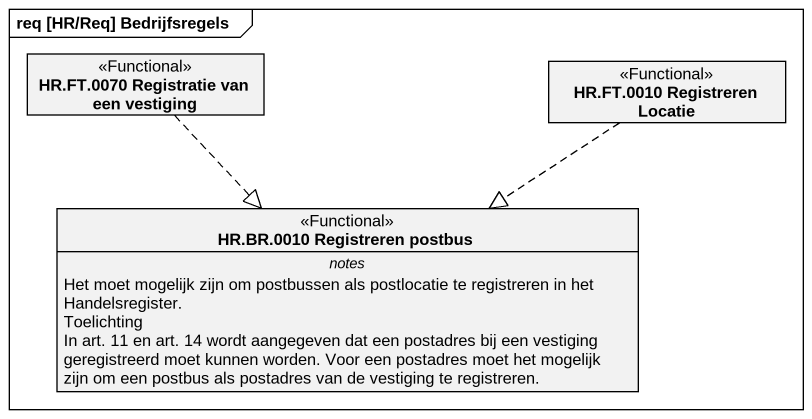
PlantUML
@startuml
mainframe req [HR/Req] Bedrijfsregels
hide circle
hide empty members
class "HR.FT.0070 Registratie van een vestiging" as HR_FT_0070_Registratie_van <<Functional>>
class "HR.FT.0010 Registreren Locatie" as HR_FT_0010_Registreren <<Functional>>
class "HR.BR.0010 Registreren postbus" as HR_BR_0010_Registreren <<Functional>> {
  -- notes --
  Het moet mogelijk zijn om postbussen als postlocatie te registreren in het Handelsregister.
  Toelichting
  In art. 11 en art. 14 wordt aangegeven dat een postadres bij een vestiging geregistreerd moet kunnen worden. Voor een postadres moet het mogelijk zijn om een postbus als postadres van de vestiging te registreren.
}
HR_FT_0070_Registratie_van ..|> HR_BR_0010_Registreren
HR_FT_0010_Registreren ..|> HR_BR_0010_Registreren
@enduml
